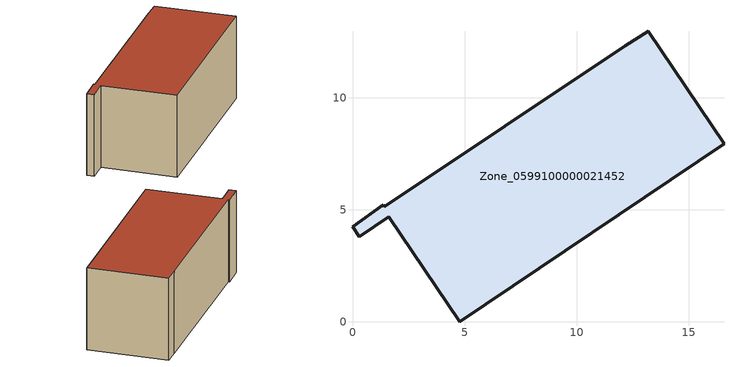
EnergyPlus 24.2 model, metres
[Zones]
Zone_0599100000021452
 floor ground (C_G): 12.18,12.31 13.21,12.96 16.58,7.95 4.78,0 1.62,4.69 0.29,3.79 0,4.24 1.38,5.22 1.41,5.12 z0
 wall outside (C_F): 0,4.24 0.29,3.79 1.62,4.69 4.78,0 16.58,7.95 13.21,12.96 12.18,12.31 1.41,5.12 1.38,5.22 0,4.24 z0:6.34
 roof outside (C_R): 12.18,12.31 1.41,5.12 1.38,5.22 0,4.24 0.29,3.79 1.62,4.69 4.78,0 16.58,7.95 13.21,12.96 z6.34
[BUILDING]
Pand.0599100000021452: North Axis=0; Terrain=City; Loads Convergence Tolerance Value=0.04; Temperature Convergence Tolerance Value=0.4; Solar Distribution=FullExterior; Maximum Number of Warmup Days=25; Minimum Number of Warmup Days=1
[Site:Location]
Rotterdam.The.Hague.AP_ZH_NLD Design_Conditions: Latitude=51.96; Longitude=4.45; Time Zone=1; Elevation=-4.5
[SITE:GROUNDTEMPERATURE:BUILDINGSURFACE]
18, 18, 18, 18, 18, 18, 18, 18, 18, 18, 18, 18
[MATERIAL] Thermal Absorptance=0.9; Solar Absorptance=0.7; Visible Absorptance=0.7
Name | Roughness | Thickness | Conductivity | Density | Specific Heat
G.TC.1975-1991 | MediumSmooth | 0.15 | 0.288461 | 540 | 1210
F.TC.1975-1991 | Rough | 0.3 | 0.230769 | 1920 | 840
R.TC.1975-1991 | MediumRough | 0.2 | 0.153846 | 1500 | 1000
[CONSTRUCTION]
C_G: G.TC.1975-1991
C_F: F.TC.1975-1991
C_R: R.TC.1975-1991
[ZONE]
Zone_0599100000021452: Type=1; Multiplier=1; Ceiling Height=Autocalculate; Volume=Autocalculate; Floor Area=autocalculate; Part of Total Floor Area=Yes
[ZONEINFILTRATION:DESIGNFLOWRATE]
Infil_Zone_0599100000021452: Zone or ZoneList or Space or SpaceList=Zone_0599100000021452; Schedule=AlwaysOn; Design Flow Rate Calculation Method=Flow/Area; Flow Rate per Floor Area=0.003; Constant Term Coefficient=1; Temperature Term Coefficient=0; Velocity Term Coefficient=0; Velocity Squared Term Coefficient=0
[HVACTEMPLATE:ZONE:IDEALLOADSAIRSYSTEM]
Zone_0599100000021452: Maximum Heating Supply Air Temperature=50; Minimum Cooling Supply Air Temperature=13; Maximum Heating Supply Air Humidity Ratio=0.0156; Minimum Cooling Supply Air Humidity Ratio=0.0077; Heating Limit=NoLimit; Cooling Limit=NoLimit; Dehumidification Control Type=ConstantSensibleHeatRatio; Cooling Sensible Heat Ratio=0.7; Dehumidification Setpoint=60; Humidification Control Type=None; Humidification Setpoint=30; Outdoor Air Method=None; Outdoor Air Flow Rate per Person=0.00944; Outdoor Air Flow Rate per Zone Floor Area=0; Outdoor Air Flow Rate per Zone=0; Demand Controlled Ventilation Type=None; Outdoor Air Economizer Type=NoEconomizer; Heat Recovery Type=None; Sensible Heat Recovery Effectiveness=0.7; Latent Heat Recovery Effectiveness=0.65
[ZONECONTROL:THERMOSTAT]
ThermostatControl_Zone_0599100000021452: Zone or ZoneList=Zone_0599100000021452; Control Type Schedule=DualSetpointControlType; Control 1=Thermostat_Zone_0599100000021452; Temperature Difference Between Cutout And Setpoint=0
[THERMOSTATSETPOINT:DUALSETPOINT]
Thermostat_Zone_0599100000021452: Heating Setpoint Temperature Schedule=HeatingSetpoint_Zone_0599100000021452; Cooling Setpoint Temperature Schedule=CoolingSetpoint_Zone_0599100000021452
[SCHEDULE:COMPACT]
HeatingSetpoint_Zone_0599100000021452: Through: 12/31, For: AllDays, Until: 24:00, 21
CoolingSetpoint_Zone_0599100000021452: Through: 12/31, For: AllDays, Until: 24:00, 24
DualSetpointControlType: Through: 12/31, For: AllDays, Until: 24:00, 4
AlwaysOn: Through: 12/31, For: AllDays, Until: 24:00, 1
